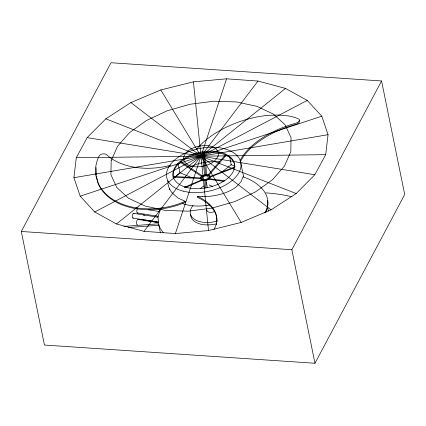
<?xml version="1.0" encoding="UTF-8"?>
<svg xmlns="http://www.w3.org/2000/svg" width="426" height="426" viewBox="0 0 426 426"><rect width="100%" height="100%" fill="white"/><g stroke="black" fill="none" stroke-linecap="round" stroke-linejoin="round"><path stroke-width="0.64" d="M204.794 188.09L204.943 180.145C209.352 180.47 211.504 174.58 205.721 175.192C201.306 174.873 199.16 180.757 204.943 180.145M205.864 187.909L206.014 179.98M95.999 167.578L96.068 174.617M202.584 196.684L197.462 196.359L197.366 197.36L200.518 198.851A63.144 33.116 -3 0 1 216.845 222.015M73.916 177.685L76.291 157.711L87.165 137.635L105.797 118.822L130.915 102.554L160.81 89.945L193.441 81.845L226.589 78.815L257.991 81.057L285.505 88.422L307.263 100.403L321.779 116.186L328.063 134.696L325.688 154.67L314.814 174.745L296.182 193.558L271.064 209.826L241.169 222.441L208.538 230.535L175.39 233.565L143.988 231.323L116.474 223.959L94.716 211.978L80.2 196.194L73.916 177.685L328.063 134.696M160.719 208.314L157.94 216.956L158.871 225.253L160.442 232.974M175.39 233.565L226.589 78.815M240.003 160.953L240.482 159.83A63.144 31.923 -19.1 0 1 290.079 124.924L295.282 123.428A4.51 2.279 -19.1 0 0 298.551 121.586L299.004 121.059A5.005 2.529 -19.1 0 0 299.435 119.674L299.158 119.195L296.033 117.88A57.664 29.154 -19.1 0 0 288.418 115.92L278.295 115.004L267.991 115.382A64.757 32.738 -19.1 0 0 196.492 149.372M21.3 231.483L111.026 62.734L381.574 80.961L404.7 194.517L314.974 363.266L44.426 345.039L21.3 231.483L291.847 249.711L381.574 80.961M175.219 177.248L176.327 175.73L179.964 172.738L178.19 164.031M143.988 231.323L257.991 81.057M207.712 175.368L225.327 154.989M208.495 175.693L226.142 155.298M116.474 223.959L285.505 88.422M200.428 188.526L203.585 186.093M221.248 172.466L231.254 164.75L229.736 157.29M189.123 167.088L199.107 163.456L204.113 162.562M94.716 211.978L307.263 100.403M184.639 187.232L202.164 179.644M186.05 187.28L202.946 179.974M96.1 176.172L98.268 183.76A64.757 44.341 -12.6 0 0 179.405 204.65L185.182 202.254L185.118 201.301L179.202 203.75A64.757 44.341 -12.6 0 1 98.065 182.866L95.898 175.272L95.802 166.683A57.664 39.485 -12.6 0 1 97.746 159.09L99.354 155.522L100.067 154.888A5.005 3.424 -12.6 0 1 102.331 153.999L103.241 153.871A4.51 3.088 -12.6 0 1 106.66 154.755L109.828 157.434A63.144 43.239 -12.6 0 0 170.858 165.208M209.379 176.721L234.71 166.987M209.416 177.354L234.785 167.61M80.2 196.194L321.779 116.186M205.364 162.338L208.49 161.779L217.734 161.571L219.694 161.869M184.362 187.142L186.945 186.737M123.891 226.398L157.737 223.868L158.871 225.253A55.226 31.881 -11.5 0 0 163.446 232.628M128.348 227.532L158.871 225.253M76.291 157.711L325.688 154.67M173.473 176.476L201.242 177.988M172.887 177.067L201.28 178.616M208.676 178.632L224.715 180.81M207.947 179.197L224.012 181.385M148.189 209.768L159.915 211.626M137.428 213.011L158.27 216.312M133.812 213.367L158.073 217.239M132.885 218.08L158.408 222.122M143.014 219.747L158.419 222.191M145.697 220.439L157.945 222.377M138.216 219.459L158.541 222.681M87.165 137.635L314.814 174.745M230.972 164.644L233.347 165.533L234.939 166.704M105.797 118.822L296.182 193.558M179.964 172.738L192.163 177.834M209.107 184.911L212.776 186.439M185.118 201.301L177.908 197.936L172.226 192.978M197.462 196.359L200.465 197.781A63.144 33.116 -3 0 1 213.943 229.513M180.858 161.55L202.712 176.146M180.155 162.125L201.983 176.705M299.51 120.223L299.787 120.696A5.005 2.529 -19.1 0 1 299.356 122.086L298.908 122.613A4.51 2.279 -19.1 0 1 295.639 124.456L290.431 125.952A63.144 31.923 -19.1 0 0 240.839 160.858M130.915 102.554L271.064 209.826M160.81 89.945L241.169 222.441M95.882 174.367L96.079 175.262M96.324 176.763L96.521 177.658M96.617 177.791L96.814 178.686M291.847 249.711L314.974 363.266M267.326 206.051L268.375 211.2M240.259 160.522L242.996 173.962A37.797 21.817 -11.5 0 1 243.715 177.051M203.836 152.945L205.737 162.269L206.525 175.123M206.402 181.886L207.297 187.621M193.441 81.845L208.538 230.535M203.463 152.439L205.721 175.192M202.393 152.625L204.645 175.358M265.771 192.834A129.025 74.481 -11.5 0 1 291.901 196.775M169.697 189.661A38.478 26.348 -12.6 0 1 169.213 188.505M172.232 192.973A38.478 26.348 -12.6 0 1 167.956 183.271M167.839 182.019A38.478 26.348 -12.6 0 1 167.812 180.768M202.584 196.684A38.478 20.176 -3 0 0 236.718 186.481L241.132 181.646L242.958 176.811L247.836 178.67A64.757 33.963 -3 0 1 264.775 212.957M209.629 204.997A37.797 21.817 -11.5 0 1 182.19 203.41M173.76 178.744A31.274 18.057 -11.5 0 1 201.136 153.104A31.274 18.057 -11.5 0 1 234.811 167.237M216.701 223.197A63.144 33.116 -3 0 1 216.483 224.38M267.603 200.337A64.757 33.963 -3 0 1 265.712 212.414M216.525 223.794A21.896 12.642 -11.5 0 1 190.71 214.512M210.348 177.125A5.08 2.929 -11.5 0 1 206.328 180.384M205.023 180.613A5.08 2.929 -11.5 0 1 202.568 180.443M201.583 180.065A5.08 2.929 -11.5 0 1 204.374 174.82M205.678 174.596A5.08 2.929 -11.5 0 1 208.133 174.761M209.118 175.139A5.08 2.929 -11.5 0 1 210.263 176.364M214.033 211.733A5.08 2.929 -11.5 0 1 206.818 209.837M217.255 221.035A21.896 12.642 -11.5 0 1 194.687 219.465A21.896 12.642 -11.5 0 1 193.01 205.577M137.662 224.816A2.732 1.214 -81 0 1 136.581 221.941A2.732 1.214 -81 0 1 138.509 219.608M133.455 217.947A2.407 1.07 -81 0 1 132.278 215.662A2.407 1.07 -81 0 1 134.062 213.543M144.723 220.924A2.732 1.214 -81 0 1 146.209 221.003M143.376 215.13A2.428 1.081 -81 0 1 144.403 215.503M143.589 219.614A2.428 1.081 -81 0 1 142.561 219.241M138.013 212.899A2.46 1.092 -81 0 1 136.789 211.568A2.46 1.092 -81 0 1 137.715 208.431M111.165 160.687L110.941 174.761L116.846 187.568L128.492 198.239L145.074 206.04L165.469 210.449L188.281 211.158L211.962 208.122L234.896 201.546L255.52 191.881L272.427 179.783L284.462 166.076L290.814 151.693L291.043 137.619L285.132 124.813L273.492 114.141L256.905 106.34L236.515 101.931L213.698 101.223L190.017 104.258L167.083 110.835L146.459 120.499L129.557 132.598L117.517 146.304L111.165 160.687M183.83 156.401C181.859 164.026 191.487 167.21 197.467 166.838C205.327 166.459 214.608 163.68 218.155 155.98C220.12 148.355 210.492 145.17 204.512 145.543C196.652 145.921 187.371 148.701 183.83 156.401M183.35 191.183A37.797 21.817 -11.5 0 0 240.988 166.177A37.797 21.817 -11.5 0 0 186.929 152.46A37.797 21.817 -11.5 0 0 183.35 191.183M186.87 187.52A31.274 18.057 -11.5 0 0 234.566 166.827A31.274 18.057 -11.5 0 0 189.831 155.479A31.274 18.057 -11.5 0 0 186.87 187.52M203.644 179.303A2.945 1.699 -11.5 0 0 208.223 177.445A2.945 1.699 -11.5 0 0 204.123 176.263A2.945 1.699 -11.5 0 0 203.644 179.303"/></g></svg>
